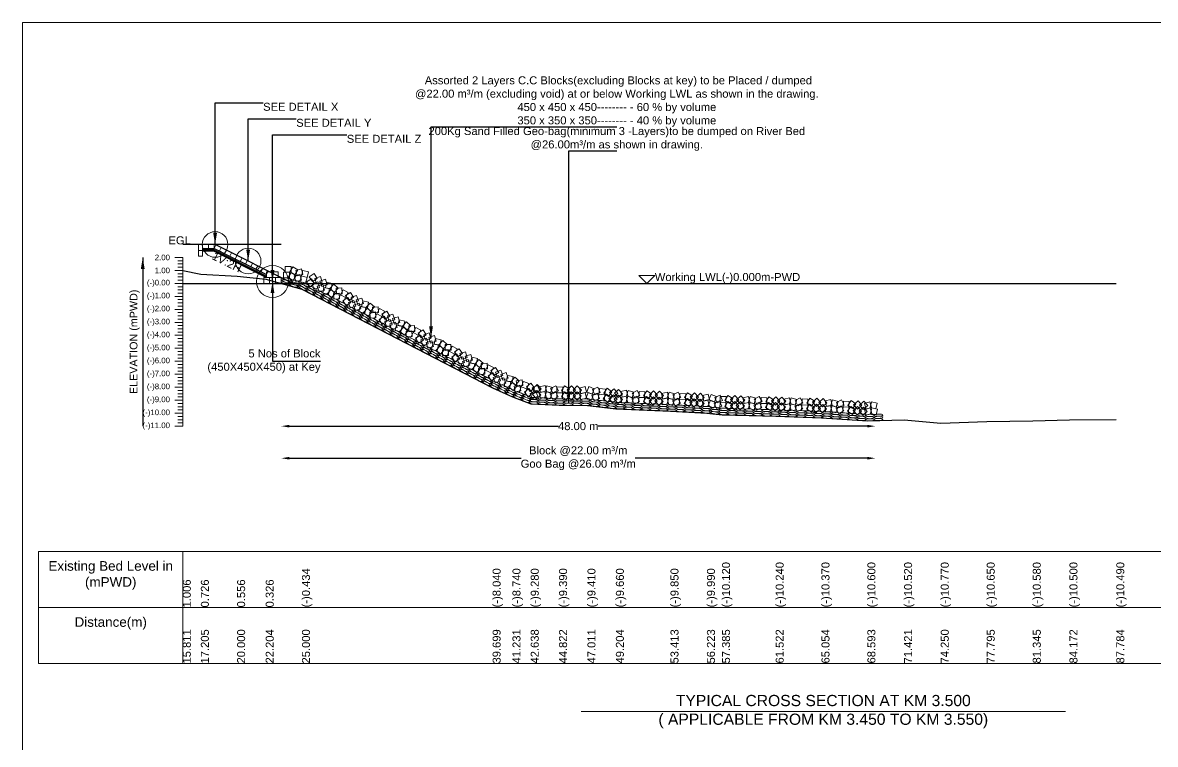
# Model space of a CAD drawing. Header units: inches. Extents: x 66615 to 414904, y -29123 to 90068.
# Drawn here: x 354561 to 361635, y 27950 to 32455 of the extents above; entities that cross this region are included whole.
import ezdxf

# ---------------------------------------------------------------- set-up
doc = ezdxf.new("R2010")
doc.units = ezdxf.units.IN
doc.header["$LTSCALE"] = 7
doc.header["$MEASUREMENT"] = 0
doc.header["$PDMODE"] = 3
for name, color, linetype, lineweight in [('Cross section Data Border', 7, 'Continuous', 9), ('Cross Section Labels', 7, 'Continuous', 9), ('Existing_Bed_Level for Xsection', 7, 'Continuous', 25), ('Long Section Labels', 7, 'Continuous', 9)]:
    doc.layers.add(name, color=color, linetype=linetype, lineweight=lineweight)
doc.styles.get("Standard").update_dxf_attribs({"font": 'arial.ttf'})
doc.dimstyles.new('Appron Lebeling Style', dxfattribs={"dimtxt": 50, "dimasz": 50, "dimexe": 0.18, "dimexo": 0.0625, "dimgap": 0.09, "dimtad": 0, "dimtih": 1, "dimtoh": 1, "dimdec": 4, "dimzin": 0, "dimdsep": 46, "dimtxsty": 'Standard', "dimcen": 0.09, "dimse1": 1, "dimse2": 1, "dimadec": 0, "dimazin": 0, "dimtfac": 1, "dimtdec": 4, "dimtofl": 0, "dimtmove": 0, "dimatfit": 3, "dimfxl": 1, "dimtolj": 1, "dimtzin": 0, "dimarcsym": 0})
doc.dimstyles.get("Standard").update_dxf_attribs({"dimtxt": 0.18, "dimasz": 0.18, "dimexe": 0.18, "dimexo": 0.0625, "dimgap": 0.09, "dimtad": 0, "dimtih": 1, "dimtoh": 1, "dimdec": 4, "dimzin": 0, "dimdsep": 46, "dimtxsty": 'Standard', "dimcen": 0.09, "dimadec": 0, "dimazin": 0, "dimtfac": 1, "dimtdec": 4, "dimtofl": 0, "dimtmove": 0, "dimatfit": 3, "dimfxl": 1, "dimtolj": 1, "dimtzin": 0, "dimarcsym": 0})

# ---------------------------------------------------------------- blocks, each defined once
blk = doc.blocks.new('*D29')
at = {"layer": 'Cross Section Labels', "color": 0, "lineweight": -2, "transparency": 16777216}
for p, q in [((356225.8, 29936.2), (357906.9, 29936.2)), ((359835.2, 29936.2), (358154.1, 29936.2))]:
    blk.add_line(p, q, dxfattribs=at)
at = {"layer": 'Cross Section Labels', "color": 0, "transparency": 16777216}
for points in [[(356225.8, 29944.6), (356225.8, 29927.9), (356175.8, 29936.2)], [(359835.2, 29944.6), (359835.2, 29927.9), (359885.2, 29936.2)]]:
    blk.add_solid(points, dxfattribs=at)
at = {"layer": 'Defpoints', "color": 0, "transparency": 16777216}
for p in [(356175.8, 30827.2), (359885.2, 29970), (359885.2, 29936.2)]:
    blk.add_point(p, dxfattribs=at)
at = {"layer": 'Cross Section Labels', "color": 0, "transparency": 16777216, "insert": (358030.5, 29936.2), "char_height": 50, "attachment_point": 5}
blk.add_mtext('\\A1;48.00 m', dxfattribs=at)
blk = doc.blocks.new('*D30')
at = {"layer": 'Cross Section Labels', "color": 0, "lineweight": -2, "transparency": 16777216}
for p, q in [((356225.8, 29736.2), (357674.9, 29736.2)), ((359835.2, 29736.2), (358386.1, 29736.2))]:
    blk.add_line(p, q, dxfattribs=at)
at = {"layer": 'Cross Section Labels', "color": 0, "transparency": 16777216}
for points in [[(356225.8, 29744.6), (356225.8, 29727.9), (356175.8, 29736.2)], [(359835.2, 29744.6), (359835.2, 29727.9), (359885.2, 29736.2)]]:
    blk.add_solid(points, dxfattribs=at)
at = {"layer": 'Defpoints', "color": 0, "transparency": 16777216}
for p in [(356175.8, 30827.2), (359885.2, 29970), (359885.2, 29736.2)]:
    blk.add_point(p, dxfattribs=at)
at = {"layer": 'Cross Section Labels', "color": 0, "transparency": 16777216, "insert": (358030.5, 29736.2), "char_height": 50, "attachment_point": 5}
blk.add_mtext('\\A1;Block @22.00 m³/m ^JGoo Bag @26.00 m³/m ', dxfattribs=at)

msp = doc.modelspace()

# ---------------------------------------------------------------- linework, layer by layer
at = {"layer": 'Cross section Data Border'}
msp.add_lwpolyline([(354660.9187, 29154.87399), (362185.25926, 29154.87399), (362185.25926, 28454.87399), (354660.9187, 28454.87399)], close=True, dxfattribs=at)
for points in [[(355560.9187, 29154.87399), (355560.9187, 28454.87399)], [(354660.9187, 28804.87399), (362185.25926, 28804.87399)]]:
    msp.add_lwpolyline(points, dxfattribs=at)
at = {"layer": 'Cross Section Labels'}
for points in [[(354560.9187, 32454.87399), (364560.9187, 32454.87399), (364560.9187, 25383.87399), (354560.9187, 25383.87399)], [(358458.64818, 30827.24399), (358508.64818, 30877.24399), (358408.64818, 30877.24399)]]:
    msp.add_lwpolyline(points, close=True, dxfattribs=at)
msp.add_lwpolyline([(358048.9187, 28154.87399), (359560.9187, 28154.87399), (361072.9187, 28154.87399)], dxfattribs=at)
for centre, radius in [((355762.74818, 31070.24399), 80), ((355969.29818, 30966.96899), 80), ((356121.17318, 30839.39399), 100)]:
    msp.add_circle(centre, radius, dxfattribs=at)
at = {"layer": 'Existing_Bed_Level for Xsection'}
for points in [[(356175.84818, 31070.24399), (355560.9187, 31070.24399)], [(356248.74818, 30827.24399), (355767.87902, 31067.67857), (355762.74818, 31070.24399), (355757.01173, 31070.24399), (355684.11173, 31070.24399)], [(355684.11173, 31045.94399), (355757.01173, 31045.94399), (356084.72318, 30882.08827)], [(355684.11173, 31037.84399), (355755.09958, 31037.84399), (356084.72318, 30873.03219)], [(355684.11173, 31029.74399), (355753.18743, 31029.74399), (356084.72318, 30863.97612)], [(355560.9187, 30908.72999), (355673.77294, 30886.04999), (355900.19625, 30872.27999), (356078.68812, 30853.64999), (356305.19625, 30792.08999), (357495.80443, 30176.00399), (357619.9118, 30119.30399), (357733.87516, 30075.56399), (357910.76769, 30066.65399), (358088.05785, 30065.03399), (358265.69258, 30044.78399), (358606.68824, 30029.39399), (358834.24071, 30018.05399), (358928.35427, 30007.52399), (359263.50689, 29997.80399), (359549.55598, 29987.27399), (359836.22945, 29968.64399), (360065.32036, 29975.12399), (360294.41216, 29954.87399), (360581.55896, 29964.59399), (360869.13675, 29970.26399), (361098.16405, 29976.74399), (361390.6861, 29977.55399)], [(355560.9187, 30827.24399), (361390.6861, 30827.24399)]]:
    msp.add_lwpolyline(points, dxfattribs=at)
at = {"layer": 'Long Section Labels'}
for points in [[(355684.11173, 31070.24399), (355659.81173, 31070.24399), (355659.81173, 31033.79399), (355684.11173, 31033.79399)], [(355720.56173, 31070.24399), (355684.11173, 31070.24399), (355684.11173, 31045.94399), (355720.56173, 31045.94399)], [(355757.01173, 31070.24399), (355720.56173, 31070.24399), (355720.56173, 31045.94399), (355757.01173, 31045.94399)], [(355800.48089, 31051.37764), (355767.87902, 31067.67857), (355757.01173, 31045.94399), (355789.6136, 31029.64306)], [(355684.11173, 31033.79399), (355659.81173, 31033.79399), (355659.81173, 30997.34399), (355684.11173, 30997.34399)], [(355833.08276, 31035.0767), (355800.48089, 31051.37764), (355789.6136, 31029.64306), (355822.21547, 31013.34212)], [(355865.68463, 31018.77577), (355833.08276, 31035.0767), (355822.21547, 31013.34212), (355854.81734, 30997.04119)], [(355898.28651, 31002.47483), (355865.68463, 31018.77577), (355854.81734, 30997.04119), (355887.41922, 30980.74025)], [(355930.88838, 30986.1739), (355898.28651, 31002.47483), (355887.41922, 30980.74025), (355920.02109, 30964.43932)], [(355963.49025, 30969.87296), (355930.88838, 30986.1739), (355920.02109, 30964.43932), (355952.62296, 30948.13838)], [(355996.09212, 30953.57203), (355963.49025, 30969.87296), (355952.62296, 30948.13838), (355985.22483, 30931.83744)], [(356028.69399, 30937.27109), (355996.09212, 30953.57203), (355985.22483, 30931.83744), (356017.8267, 30915.53651)], [(356061.29586, 30920.97015), (356028.69399, 30937.27109), (356017.8267, 30915.53651), (356050.42857, 30899.23557)], [(356093.89773, 30904.66922), (356061.29586, 30920.97015), (356050.42857, 30899.23557), (356083.03044, 30882.93464)], [(356236.89502, 30933.25285), (356200.44523, 30933.37563), (356200.32245, 30896.92584), (356236.77224, 30896.80306)], [(356278.70362, 30912.1067), (356247.20592, 30930.45057), (356228.86205, 30898.95287), (356260.35975, 30880.609)], [(356301.93688, 30918.2373), (356266.68987, 30908.95017), (356275.97699, 30873.70316), (356311.22401, 30882.99029)], [(356102.94818, 30863.69399), (356066.49818, 30863.69399), (356066.49818, 30827.24399), (356102.94818, 30827.24399)], [(356121.17318, 30900.14399), (356084.72318, 30900.14399), (356084.72318, 30863.69399), (356121.17318, 30863.69399)], [(356139.39818, 30863.69399), (356102.94818, 30863.69399), (356102.94818, 30827.24399), (356139.39818, 30827.24399)], [(356157.62318, 30900.14399), (356121.17318, 30900.14399), (356121.17318, 30863.69399), (356157.62318, 30863.69399)], [(356175.84818, 30863.69399), (356139.39818, 30863.69399), (356139.39818, 30827.24399), (356175.84818, 30827.24399)], [(356227.33547, 30898.07875), (356190.88567, 30898.20153), (356190.76289, 30861.75174), (356227.21268, 30861.62896)], [(356269.14406, 30876.9326), (356237.64636, 30895.27647), (356219.30249, 30863.77877), (356250.80019, 30845.4349)], [(356292.37732, 30883.0632), (356257.13031, 30873.77607), (356266.41744, 30838.52906), (356301.66445, 30847.81619)], [(356336.93831, 30864.04384), (356301.76421, 30873.6034), (356292.20465, 30838.4293), (356327.37875, 30828.86974)], [(356346.49787, 30899.21794), (356311.32377, 30908.7775), (356301.76421, 30873.6034), (356336.93831, 30864.04384)], [(356384.36776, 30825.68341), (356364.68951, 30856.36514), (356334.00777, 30836.68689), (356353.68603, 30806.00515)], [(356401.11918, 30858.05612), (356381.44092, 30888.73786), (356350.75919, 30869.0596), (356370.43745, 30838.37787)], [(356420.16605, 30869.69269), (356385.42565, 30858.6606), (356396.45774, 30823.9202), (356431.19814, 30834.95229)], [(356463.58029, 30818.2191), (356452.52054, 30852.95071), (356417.78893, 30841.89095), (356428.84869, 30807.15935)], [(356403.41464, 30837.31998), (356368.67423, 30826.28789), (356379.70633, 30791.54749), (356414.44673, 30802.57958)], [(356446.82887, 30785.84639), (356435.76912, 30820.57799), (356401.03751, 30809.51824), (356412.09727, 30774.78664)], [(356478.00671, 30794.83689), (356442.39992, 30802.6317), (356434.60511, 30767.02491), (356470.2119, 30759.2301)], [(356494.75812, 30827.2096), (356459.15133, 30835.00441), (356451.35652, 30799.39762), (356486.96331, 30791.60281)], [(356514.42553, 30765.36169), (356487.49641, 30789.92639), (356462.9317, 30762.99727), (356489.86083, 30738.43256)], [(356531.17695, 30797.7344), (356504.24783, 30822.29911), (356479.68312, 30795.36998), (356506.61225, 30770.80528)], [(356555.1802, 30798.83562), (356518.7679, 30797.17822), (356520.4253, 30760.76592), (356556.8376, 30762.42332)], [(356594.73753, 30770.86), (356562.36481, 30787.61142), (356545.6134, 30755.23871), (356577.98611, 30738.48729)], [(356627.72817, 30740.7962), (356608.04991, 30771.47793), (356577.36818, 30751.79968), (356597.04644, 30721.11794)], [(356538.42878, 30766.46291), (356502.01648, 30764.80551), (356503.67388, 30728.39321), (356540.08618, 30730.05061)], [(356577.98611, 30738.48729), (356545.6134, 30755.23871), (356528.86198, 30722.866), (356561.23469, 30706.11458)], [(356610.97675, 30708.42349), (356591.29849, 30739.10522), (356560.61676, 30719.42696), (356580.29502, 30688.74523)], [(356630.02362, 30720.06005), (356595.28322, 30709.02796), (356606.31531, 30674.28756), (356641.05571, 30685.31965)], [(356646.77504, 30752.43277), (356612.03464, 30741.40068), (356623.06673, 30706.66027), (356657.80713, 30717.69237)], [(356673.43786, 30668.58647), (356662.37811, 30703.31807), (356627.6465, 30692.25832), (356638.70625, 30657.52671)], [(356690.18928, 30700.95918), (356679.12952, 30735.69078), (356644.39792, 30724.63103), (356655.45767, 30689.89942)], [(356721.36711, 30709.94968), (356685.76032, 30717.74449), (356677.96551, 30682.1377), (356713.5723, 30674.34289)], [(356757.78594, 30680.47448), (356730.85681, 30705.03918), (356706.29211, 30678.11006), (356733.22123, 30653.54535)], [(356704.61569, 30677.57696), (356669.0089, 30685.37177), (356661.21409, 30649.76498), (356696.82088, 30641.97017)], [(356741.03452, 30648.10177), (356714.10539, 30672.66647), (356689.54069, 30645.73735), (356716.46982, 30621.17264)], [(356765.03777, 30649.20299), (356728.62547, 30647.54559), (356730.28287, 30611.13329), (356766.69517, 30612.79069)], [(356781.78918, 30681.5757), (356745.37689, 30679.9183), (356747.03429, 30643.506), (356783.44658, 30645.1634)], [(356804.59509, 30621.22737), (356772.22238, 30637.97879), (356755.47096, 30605.60607), (356787.84368, 30588.85466)], [(356821.34651, 30653.60008), (356788.9738, 30670.3515), (356772.22238, 30637.97879), (356804.59509, 30621.22737)], [(356854.33715, 30623.53628), (356834.6589, 30654.21801), (356803.97717, 30634.53975), (356823.65542, 30603.85802)], [(356873.38403, 30635.17284), (356838.64363, 30624.14075), (356849.67572, 30589.40035), (356884.41612, 30600.43244)], [(356837.58574, 30591.16357), (356817.90748, 30621.8453), (356787.22575, 30602.16704), (356806.90401, 30571.48531)], [(356856.63261, 30602.80013), (356821.89221, 30591.76804), (356832.9243, 30557.02764), (356867.6647, 30568.05973)], [(356900.04685, 30551.32654), (356888.98709, 30586.05815), (356854.25549, 30574.99839), (356865.31524, 30540.26679)], [(356916.79826, 30583.69925), (356905.73851, 30618.43086), (356871.00691, 30607.37111), (356882.06666, 30572.6395)], [(356931.22468, 30560.31704), (356895.61789, 30568.11185), (356887.82308, 30532.50506), (356923.42987, 30524.71025)], [(356947.9761, 30592.68975), (356912.36931, 30600.48456), (356904.5745, 30564.87777), (356940.18129, 30557.08296)], [(356984.39492, 30563.21456), (356957.4658, 30587.77926), (356932.90109, 30560.85013), (356959.83022, 30536.28543)], [(357008.39817, 30564.31578), (356971.98587, 30562.65838), (356973.64327, 30526.24608), (357010.05557, 30527.90348)], [(356967.64351, 30530.84184), (356940.71438, 30555.40655), (356916.14968, 30528.47742), (356943.0788, 30503.91272)], [(356991.64675, 30531.94306), (356955.23445, 30530.28566), (356956.89186, 30493.87337), (356993.30415, 30495.53077)], [(357031.20408, 30503.96744), (356998.83137, 30520.71886), (356982.07995, 30488.34615), (357014.45266, 30471.59473)], [(357047.9555, 30536.34016), (357015.58279, 30553.09157), (356998.83137, 30520.71886), (357031.20408, 30503.96744)], [(357064.19472, 30473.90364), (357044.51647, 30504.58537), (357013.83473, 30484.90712), (357033.51299, 30454.22539)], [(357080.94614, 30506.27635), (357061.26788, 30536.95809), (357030.58615, 30517.27983), (357050.26441, 30486.5981)], [(357099.99301, 30517.91292), (357065.25261, 30506.88083), (357076.2847, 30472.14043), (357111.02511, 30483.17252)], [(357143.40725, 30466.43933), (357132.3475, 30501.17094), (357097.61589, 30490.11118), (357108.67565, 30455.37958)], [(357083.2416, 30485.54021), (357048.5012, 30474.50812), (357059.53329, 30439.76772), (357094.27369, 30450.79981)], [(357126.65583, 30434.06662), (357115.59608, 30468.79822), (357080.86448, 30457.73847), (357091.92423, 30423.00687)], [(357157.83367, 30443.05712), (357122.22688, 30450.85193), (357114.43207, 30415.24514), (357150.03886, 30407.45033)], [(357174.58508, 30475.42983), (357138.97829, 30483.22464), (357131.18348, 30447.61785), (357166.79027, 30439.82304)], [(357194.25249, 30413.58192), (357167.32337, 30438.14662), (357142.75866, 30411.2175), (357169.68779, 30386.65279)], [(357211.00391, 30445.95463), (357184.07479, 30470.51934), (357159.51008, 30443.59021), (357186.43921, 30419.02551)], [(357235.00716, 30447.05585), (357198.59486, 30445.39845), (357200.25226, 30408.98615), (357236.66456, 30410.64355)], [(357274.56449, 30419.08023), (357242.19177, 30435.83165), (357225.44036, 30403.45894), (357257.81307, 30386.70752)], [(357307.55513, 30389.01643), (357287.87687, 30419.69816), (357257.19514, 30400.01991), (357276.8734, 30369.33817)], [(357218.25574, 30414.68314), (357181.84344, 30413.02574), (357183.50084, 30376.61344), (357219.91314, 30378.27084)], [(357257.81307, 30386.70752), (357225.44036, 30403.45894), (357208.68894, 30371.08623), (357241.06165, 30354.33481)], [(357290.80371, 30356.64372), (357271.12545, 30387.32545), (357240.44372, 30367.64719), (357260.12198, 30336.96546)], [(357309.85058, 30368.28029), (357275.11018, 30357.24819), (357286.14227, 30322.50779), (357320.88267, 30333.53988)], [(357326.602, 30400.653), (357291.8616, 30389.62091), (357302.89369, 30354.88051), (357337.63409, 30365.9126)], [(357353.26482, 30316.8067), (357342.20507, 30351.5383), (357307.47346, 30340.47855), (357318.53322, 30305.74694)], [(357370.01624, 30349.17941), (357358.95648, 30383.91101), (357324.22488, 30372.85126), (357335.28463, 30338.11965)], [(357401.19407, 30358.16991), (357365.58728, 30365.96472), (357357.79247, 30330.35793), (357393.39926, 30322.56312)], [(357437.6129, 30328.69471), (357410.68377, 30353.25941), (357386.11907, 30326.33029), (357413.04819, 30301.76558)], [(357384.44265, 30325.79719), (357348.83586, 30333.592), (357341.04105, 30297.98521), (357376.64784, 30290.1904)], [(357420.86148, 30296.322), (357393.93235, 30320.8867), (357369.36765, 30293.95758), (357396.29678, 30269.39287)], [(357444.86473, 30297.42322), (357408.45243, 30295.76582), (357410.10983, 30259.35352), (357446.52213, 30261.01092)], [(357461.61614, 30329.79593), (357425.20385, 30328.13853), (357426.86125, 30291.72623), (357463.27355, 30293.38363)], [(357484.42206, 30269.4476), (357452.04934, 30286.19902), (357435.29793, 30253.8263), (357467.67064, 30237.07489)], [(357501.17347, 30301.82031), (357468.80076, 30318.57173), (357452.04934, 30286.19902), (357484.42206, 30269.4476)], [(357534.16412, 30271.75651), (357514.48586, 30302.43824), (357483.80413, 30282.75998), (357503.48238, 30252.07825)], [(357547.88568, 30286.07429), (357513.72692, 30273.35495), (357526.44627, 30239.19619), (357560.60502, 30251.91554)], [(357517.4127, 30239.3838), (357497.73444, 30270.06553), (357467.05271, 30250.38727), (357486.73097, 30219.70554)], [(357532.73892, 30252.92044), (357498.58017, 30240.20109), (357511.29951, 30206.04233), (357545.45827, 30218.76168)], [(357578.62066, 30203.63359), (357565.87412, 30237.78221), (357531.7255, 30225.03567), (357544.47204, 30190.88705)], [(357593.76741, 30236.78745), (357581.02087, 30270.93607), (357546.87225, 30258.18953), (357559.61879, 30224.04091)], [(357609.32105, 30214.13941), (357573.3754, 30220.18199), (357567.33282, 30184.23634), (357603.27847, 30178.19376)], [(357624.46781, 30247.29327), (357588.52216, 30253.33585), (357582.47958, 30217.3902), (357618.42523, 30211.34762)], [(357647.13898, 30186.48218), (357619.03974, 30209.69931), (357595.82261, 30181.60006), (357623.92185, 30158.38294)], [(357662.28573, 30219.63604), (357634.18649, 30242.85317), (357610.96936, 30214.75392), (357639.06861, 30191.5368)], [(357679.71327, 30225.82589), (357643.7089, 30220.14364), (357649.39115, 30184.13927), (357685.39552, 30189.82152)], [(357722.1271, 30202.40615), (357688.09745, 30215.46698), (357675.03662, 30181.43733), (357709.06627, 30168.3765)], [(357666.65243, 30191.79624), (357630.64806, 30186.11399), (357636.33031, 30150.10962), (357672.33468, 30155.79187)], [(357709.06627, 30168.3765), (357675.03662, 30181.43733), (357661.97578, 30147.40768), (357696.00543, 30134.34685)], [(357745.18526, 30142.15374), (357722.22818, 30170.46584), (357693.91608, 30147.50876), (357716.87316, 30119.19666)], [(357758.2461, 30176.18339), (357735.28902, 30204.49549), (357706.97692, 30181.53841), (357729.934, 30153.22631)], [(357762.82531, 30155.82933), (357729.5214, 30141.0154), (357744.33533, 30107.7115), (357777.63924, 30122.52543)], [(357775.88614, 30189.85898), (357742.58224, 30175.04505), (357757.39617, 30141.74115), (357790.70007, 30156.55508)], [(357797.27479, 30131.99133), (357772.81921, 30159.01959), (357745.79095, 30134.564), (357770.24654, 30107.53574)], [(357799.10844, 30168.39518), (357774.65285, 30195.42344), (357747.62459, 30170.96785), (357772.08018, 30143.93959)], [(357821.92596, 30153.09125), (357786.28949, 30145.43326), (357793.94748, 30109.79679), (357829.58395, 30117.45478)], [(357823.7596, 30189.4951), (357788.12314, 30181.83711), (357795.78113, 30146.20064), (357831.4176, 30153.85863)], [(357867.28393, 30141.3536), (357832.59734, 30152.55374), (357821.39721, 30117.86715), (357856.0838, 30106.66701)], [(357869.11758, 30177.75745), (357834.43099, 30188.95758), (357823.23085, 30154.271), (357857.91744, 30143.07086)], [(357888.67388, 30152.3007), (357856.22045, 30135.70618), (357872.81496, 30103.25276), (357905.26839, 30119.84727)], [(357890.50752, 30188.70454), (357858.0541, 30172.11003), (357874.64861, 30139.65661), (357907.10203, 30156.25112)], [(357933.09221, 30144.21325), (357896.64373, 30144.5463), (357896.31068, 30108.09782), (357932.75916, 30107.76477)], [(357933.42526, 30180.66173), (357896.97678, 30180.99478), (357896.64373, 30144.5463), (357933.09221, 30144.21325)], [(357976.10179, 30132.28048), (357944.69193, 30150.77435), (357926.19806, 30119.36449), (357957.60792, 30100.87062)], [(357976.43484, 30168.72896), (357945.02498, 30187.22283), (357926.53111, 30155.81296), (357957.94097, 30137.3191)], [(357987.84417, 30151.2623), (357961.82553, 30125.7352), (357987.35264, 30099.71656), (358013.37127, 30125.24367)], [(357988.17722, 30187.71078), (357962.15858, 30162.18368), (357987.68569, 30136.16504), (358013.70432, 30161.69215)], [(358049.81994, 30124.93114), (358024.27212, 30150.92944), (357998.27382, 30125.38162), (358023.82164, 30099.38333)], [(358050.15299, 30161.37962), (358024.60517, 30187.37792), (357998.60687, 30161.8301), (358024.15469, 30135.8318)], [(358073.58134, 30147.02825), (358038.29044, 30137.90931), (358047.40938, 30102.61841), (358082.70028, 30111.73735)], [(358073.91439, 30183.47673), (358038.62349, 30174.35779), (358047.74243, 30139.06689), (358083.03333, 30148.18583)], [(358126.72875, 30133.51217), (358092.81854, 30146.88003), (358079.45068, 30112.96981), (358113.36089, 30099.60195)], [(358130.85724, 30169.72761), (358096.94702, 30183.09547), (358083.57916, 30149.18525), (358117.48938, 30135.81739)], [(358148.76721, 30143.08688), (358115.33078, 30128.57455), (358129.8431, 30095.13812), (358163.27953, 30109.65045)], [(358152.89569, 30179.30232), (358119.45926, 30164.78999), (358133.97159, 30131.35356), (358167.40802, 30145.86589)], [(358195.69256, 30131.02749), (358159.47712, 30135.15598), (358155.34863, 30098.94054), (358191.56407, 30094.81205)], [(358199.82105, 30167.24293), (358163.60561, 30171.37142), (358159.47712, 30135.15598), (358195.69256, 30131.02749)], [(358237.22492, 30114.67887), (358207.9127, 30136.34441), (358186.24715, 30107.03219), (358215.55938, 30085.36664)], [(358241.35341, 30150.89431), (358212.04118, 30172.55985), (358190.37564, 30143.24763), (358219.68786, 30121.58208)], [(358255.00944, 30168.5495), (358226.47294, 30145.87196), (358249.15049, 30117.33546), (358277.68698, 30140.013)], [(358307.56363, 30138.98723), (358282.96715, 30165.88733), (358256.06704, 30141.29085), (358280.66352, 30114.39075)], [(358332.10421, 30160.21566), (358296.50824, 30152.37157), (358304.35233, 30116.7756), (358339.9483, 30124.6197)], [(358377.52289, 30148.71517), (358342.77825, 30159.73391), (358331.75951, 30124.98928), (358366.50415, 30113.97054)], [(358398.85534, 30159.77388), (358366.48907, 30143.01002), (358383.25293, 30110.64375), (358415.6192, 30127.40761)], [(358446.49524, 30150.95017), (358410.08231, 30152.59358), (358408.4389, 30116.18065), (358444.85183, 30114.53724)], [(358489.04794, 30137.47863), (358458.32337, 30157.08994), (358438.71206, 30126.36537), (358469.43663, 30106.75406)], [(358501.46525, 30156.02596), (358474.54557, 30131.45091), (358499.12062, 30104.53123), (358526.0403, 30129.10628)], [(358562.45416, 30127.48337), (358537.85768, 30154.38348), (358510.95758, 30129.787), (358535.55405, 30102.88689)], [(358586.99474, 30148.7118), (358551.39877, 30140.86771), (358559.24286, 30105.27175), (358594.83883, 30113.11584)], [(358632.41342, 30137.21132), (358597.66879, 30148.23006), (358586.65005, 30113.48542), (358621.39468, 30102.46668)], [(358654.30307, 30148.04794), (358621.8585, 30131.43612), (358638.47033, 30098.99156), (358670.91489, 30115.60338)], [(358701.90104, 30139.00083), (358665.49622, 30140.81505), (358663.682, 30104.41023), (358700.08682, 30102.59601)], [(358744.39007, 30125.3298), (358713.75785, 30145.08504), (358694.00261, 30114.45281), (358724.63484, 30094.69758)], [(358756.89426, 30143.81867), (358729.85958, 30119.37018), (358754.30807, 30092.3355), (358781.34275, 30116.78399)], [(358817.74859, 30114.99026), (358793.27859, 30142.00547), (358766.26338, 30117.53546), (358790.73339, 30090.52026)], [(358842.38849, 30136.10333), (358806.75612, 30128.42632), (358814.43313, 30092.79395), (358850.0655, 30100.47096)], [(358894.20039, 30120.89219), (358860.26237, 30134.18931), (358846.96525, 30100.25129), (358880.90327, 30086.95417)], [(358250.88095, 30132.33406), (358222.34446, 30109.65652), (358245.022, 30081.12002), (358273.55849, 30103.79756)], [(358305.92022, 30102.57429), (358281.32374, 30129.4744), (358254.42363, 30104.87792), (358279.02011, 30077.97782)], [(358330.4608, 30123.80273), (358294.86483, 30115.95864), (358302.70892, 30080.36267), (358338.30489, 30088.20676)], [(358375.87948, 30112.30224), (358341.13485, 30123.32098), (358330.1161, 30088.57634), (358364.86074, 30077.5576)], [(358397.21194, 30123.36095), (358364.84566, 30106.59709), (358381.60952, 30074.23082), (358413.97579, 30090.99468)], [(358444.85183, 30114.53724), (358408.4389, 30116.18065), (358406.79549, 30079.76771), (358443.20842, 30078.1243)], [(358487.40453, 30101.0657), (358456.67996, 30120.67701), (358437.06866, 30089.95244), (358467.79322, 30070.34113)], [(358499.82184, 30119.61303), (358472.90216, 30095.03798), (358497.47721, 30068.11829), (358524.39689, 30092.69334)], [(358560.81075, 30091.07044), (358536.21427, 30117.97054), (358509.31417, 30093.37406), (358533.91065, 30066.47396)], [(358585.35133, 30112.29887), (358549.75536, 30104.45478), (358557.59946, 30068.85881), (358593.19542, 30076.70291)], [(358630.77002, 30100.79838), (358596.02538, 30111.81712), (358585.00664, 30077.07249), (358619.75127, 30066.05375)], [(358652.48885, 30111.64312), (358620.04428, 30095.0313), (358636.65611, 30062.58673), (358669.10067, 30079.19856)], [(358700.08682, 30102.59601), (358663.682, 30104.41023), (358661.86778, 30068.00541), (358698.2726, 30066.19118)], [(358742.57585, 30088.92498), (358711.94363, 30108.68021), (358692.18839, 30078.04799), (358722.82062, 30058.29275)], [(358755.08004, 30107.41385), (358728.04536, 30082.96536), (358752.49384, 30055.93068), (358779.52853, 30080.37916)], [(358815.93437, 30078.58544), (358791.46436, 30105.60065), (358764.44916, 30081.13064), (358788.91917, 30054.11543)], [(358840.57427, 30099.69851), (358804.9419, 30092.0215), (358812.6189, 30056.38913), (358848.25128, 30064.06613)], [(358890.14743, 30084.66822), (358856.20941, 30097.96534), (358842.91229, 30064.02732), (358876.85031, 30050.7302)], [(358912.16587, 30094.28887), (358878.75977, 30079.70685), (358893.34179, 30046.30076), (358926.74789, 30060.88277)], [(358916.21883, 30130.51284), (358882.81273, 30115.93082), (358897.39475, 30082.52473), (358930.80084, 30097.10675)], [(358952.85282, 30084.60619), (358916.41814, 30085.66286), (358915.36147, 30049.22818), (358951.79615, 30048.17151)], [(358953.90949, 30121.04087), (358917.47481, 30122.09754), (358916.41814, 30085.66286), (358952.85282, 30084.60619)], [(358995.61699, 30071.82182), (358964.58052, 30090.93568), (358945.46666, 30059.89921), (358976.50313, 30040.78535)], [(358996.67366, 30108.2565), (358965.63719, 30127.37036), (358946.52333, 30096.33389), (358977.5598, 30077.22003)], [(359007.73394, 30090.56676), (358981.2136, 30065.56128), (359006.21907, 30039.04094), (359032.73942, 30064.04641)], [(359008.79061, 30127.00144), (358982.27026, 30101.99596), (359007.27574, 30075.47562), (359033.79608, 30100.48109)], [(359069.17469, 30063.01026), (359044.14811, 30089.51068), (359017.64768, 30064.4841), (359042.67427, 30037.98367)], [(359070.23136, 30099.44494), (359045.20477, 30125.94536), (359018.70435, 30100.91878), (359043.73094, 30074.41835)], [(359093.37015, 30084.63123), (359057.90515, 30076.21479), (359066.32159, 30040.74979), (359101.78659, 30049.16623)], [(359094.42681, 30121.06591), (359058.96182, 30112.64947), (359067.37826, 30077.18447), (359102.84325, 30085.60091)], [(359138.96818, 30073.86382), (359104.05057, 30084.32148), (359093.59291, 30049.40386), (359128.51053, 30038.94621)], [(359140.02485, 30110.2985), (359105.10724, 30120.75616), (359094.64958, 30085.83854), (359129.5672, 30075.38089)], [(359160.11974, 30085.26471), (359128.02769, 30067.98168), (359145.31072, 30035.88964), (359177.40277, 30053.17266)], [(359161.17641, 30121.69939), (359129.08436, 30104.41637), (359146.36739, 30072.32432), (359178.45943, 30089.60734)], [(359207.89558, 30077.20951), (359171.4609, 30078.26618), (359170.40423, 30041.8315), (359206.83892, 30040.77483)], [(359208.95225, 30113.64419), (359172.51757, 30114.70086), (359171.4609, 30078.26618), (359207.89558, 30077.20951)], [(359250.65976, 30064.42514), (359219.62328, 30083.53901), (359200.50942, 30052.50253), (359231.5459, 30033.38867)], [(359251.71643, 30100.85983), (359220.67995, 30119.97369), (359201.56609, 30088.93721), (359232.60257, 30069.82335)], [(359262.77671, 30083.17008), (359236.25636, 30058.1646), (359261.26184, 30031.64426), (359287.78218, 30056.64973)], [(359263.83337, 30119.60476), (359237.31303, 30094.59929), (359262.3185, 30068.07894), (359288.83885, 30093.08441)], [(359324.66662, 30055.13818), (359299.84754, 30081.83305), (359273.15267, 30057.01397), (359297.97175, 30030.31911)], [(359326.0075, 30091.56351), (359301.18842, 30118.25838), (359274.49356, 30093.4393), (359299.31263, 30066.74443)], [(359349.03001, 30076.56973), (359313.50043, 30068.43023), (359321.63993, 30032.90065), (359357.16951, 30041.04015)], [(359350.37089, 30112.99506), (359314.84131, 30104.85556), (359322.98082, 30069.32598), (359358.5104, 30077.46548)], [(359394.54266, 30065.44692), (359359.70769, 30076.17667), (359348.97794, 30041.3417), (359383.81291, 30030.61195)], [(359395.88354, 30101.87224), (359361.04858, 30112.602), (359350.31882, 30077.76703), (359385.15379, 30067.03728)], [(359415.78251, 30076.68244), (359383.55661, 30059.65031), (359400.58874, 30027.42441), (359432.81465, 30044.45654)], [(359417.1234, 30113.10777), (359384.89749, 30096.07564), (359401.92962, 30063.84973), (359434.15553, 30080.88187)], [(359463.49406, 30068.25476), (359427.06873, 30069.59565), (359425.72785, 30033.17032), (359462.15318, 30031.82943)], [(359464.83495, 30104.68009), (359428.40962, 30106.02097), (359427.06873, 30069.59565), (359463.49406, 30068.25476)], [(359506.1572, 30055.13716), (359475.27078, 30074.49257), (359455.91537, 30043.60616), (359486.80178, 30024.25074)], [(359507.49808, 30091.56248), (359476.61167, 30110.9179), (359457.25626, 30080.03148), (359488.14267, 30060.67607)], [(359518.42002, 30073.78699), (359491.7054, 30048.98918), (359516.50321, 30022.27455), (359543.21783, 30047.07237)], [(359519.7609, 30110.21232), (359493.04628, 30085.4145), (359517.84409, 30058.69988), (359544.55871, 30083.4977)], [(359581.27507, 30044.88354), (359557.21582, 30072.2652), (359529.83416, 30048.20595), (359553.89341, 30020.82429)], [(359583.63885, 30081.25681), (359559.57961, 30108.63847), (359532.19795, 30084.57923), (359556.25719, 30057.19757)], [(359606.231, 30065.6221), (359570.48675, 30058.48407), (359577.62478, 30022.73983), (359613.36903, 30029.87785)], [(359608.59478, 30101.99537), (359572.85054, 30094.85734), (359579.98856, 30059.1131), (359615.73281, 30066.25113)], [(359651.41317, 30053.22492), (359616.89342, 30064.92918), (359605.18916, 30030.40944), (359639.70891, 30018.70518)], [(359653.77695, 30089.59819), (359619.25721, 30101.30245), (359607.55294, 30066.78271), (359642.07269, 30055.07845)], [(359672.96032, 30063.85924), (359640.26859, 30047.73927), (359656.38856, 30015.04755), (359689.08029, 30031.16751)], [(359675.3241, 30100.23252), (359642.63237, 30084.11255), (359658.75234, 30051.42082), (359691.44407, 30067.54079)], [(359722.78002, 30090.46763), (359686.40675, 30092.83141), (359684.04297, 30056.45814), (359720.41624, 30054.09436)], [(359765.05775, 30076.15651), (359734.72736, 30096.37209), (359714.51178, 30066.04169), (359744.84218, 30045.82611)], [(359777.83973, 30094.45444), (359750.43892, 30070.417), (359774.47635, 30043.0162), (359801.87716, 30067.05363)], [(359838.25177, 30064.71033), (359814.19252, 30092.09198), (359786.81086, 30068.03274), (359810.87011, 30040.65108)], [(359852.22327, 30087.45227), (359817.29818, 30077.01959), (359827.73085, 30042.09451), (359862.65594, 30052.52718)], [(359898.36288, 30079.31257), (359862.90391, 30087.75438), (359854.4621, 30052.29541), (359889.92107, 30043.8536)], [(359720.41624, 30054.09436), (359684.04297, 30056.45814), (359681.67918, 30020.08487), (359718.05246, 30017.72108)], [(359762.69397, 30039.78324), (359732.36357, 30059.99881), (359712.148, 30029.66842), (359742.47839, 30009.45284)], [(359775.47595, 30058.08116), (359748.07514, 30034.04373), (359772.11257, 30006.64292), (359799.51338, 30030.68036)], [(359835.88798, 30028.33705), (359811.82874, 30055.71871), (359784.44708, 30031.65947), (359808.50632, 30004.27781)], [(359853.25387, 30051.01684), (359818.32878, 30040.58417), (359828.76146, 30005.65908), (359863.68655, 30016.09175)], [(359899.39348, 30042.87714), (359863.93451, 30051.31895), (359855.4927, 30015.85998), (359890.95167, 30007.41817)]]:
    msp.add_lwpolyline(points, close=True, dxfattribs=at)
for points in [[(355560.9187, 30989.24399), (355510.9187, 30989.24399)], [(355560.9187, 29936.24399), (355560.9187, 30017.24399), (355560.9187, 30098.24399), (355560.9187, 30179.24399), (355560.9187, 30260.24399), (355560.9187, 30341.24399), (355560.9187, 30422.24399), (355560.9187, 30503.24399), (355560.9187, 30584.24399), (355560.9187, 30665.24399), (355560.9187, 30746.24399), (355560.9187, 30827.24399), (355560.9187, 30908.24399), (355560.9187, 30989.24399)], [(355560.9187, 30968.99399), (355530.9187, 30968.99399)], [(355560.9187, 30948.74399), (355530.9187, 30948.74399)], [(355560.9187, 30928.49399), (355530.9187, 30928.49399)], [(355560.9187, 30908.24399), (355510.9187, 30908.24399)], [(355560.9187, 30887.99399), (355530.9187, 30887.99399)], [(355560.9187, 30867.74399), (355530.9187, 30867.74399)], [(355560.9187, 30847.49399), (355530.9187, 30847.49399)], [(355560.9187, 30827.24399), (355510.9187, 30827.24399)], [(355560.9187, 30806.99399), (355530.9187, 30806.99399)], [(355560.9187, 30786.74399), (355530.9187, 30786.74399)], [(355560.9187, 30746.24399), (355510.9187, 30746.24399)], [(355560.9187, 30766.49399), (355530.9187, 30766.49399)], [(355560.9187, 30725.99399), (355530.9187, 30725.99399)], [(355560.9187, 30705.74399), (355530.9187, 30705.74399)], [(355560.9187, 30665.24399), (355510.9187, 30665.24399)], [(355560.9187, 30685.49399), (355530.9187, 30685.49399)], [(355560.9187, 30644.99399), (355530.9187, 30644.99399)], [(355560.9187, 30584.24399), (355510.9187, 30584.24399)], [(355560.9187, 30624.74399), (355530.9187, 30624.74399)], [(355560.9187, 30604.49399), (355530.9187, 30604.49399)], [(355560.9187, 30563.99399), (355530.9187, 30563.99399)], [(355560.9187, 30503.24399), (355510.9187, 30503.24399)], [(355560.9187, 30543.74399), (355530.9187, 30543.74399)], [(355560.9187, 30523.49399), (355530.9187, 30523.49399)], [(355560.9187, 30422.24399), (355510.9187, 30422.24399)], [(355560.9187, 30482.99399), (355530.9187, 30482.99399)], [(355560.9187, 30462.74399), (355530.9187, 30462.74399)], [(355560.9187, 30442.49399), (355530.9187, 30442.49399)], [(355560.9187, 30401.99399), (355530.9187, 30401.99399)], [(355560.9187, 30381.74399), (355530.9187, 30381.74399)], [(355560.9187, 30361.49399), (355530.9187, 30361.49399)], [(355560.9187, 30341.24399), (355510.9187, 30341.24399)], [(355560.9187, 30320.99399), (355530.9187, 30320.99399)], [(355560.9187, 30300.74399), (355530.9187, 30300.74399)], [(355560.9187, 30280.49399), (355530.9187, 30280.49399)], [(355560.9187, 30260.24399), (355510.9187, 30260.24399)], [(355560.9187, 30239.99399), (355530.9187, 30239.99399)], [(355560.9187, 30219.74399), (355530.9187, 30219.74399)], [(355560.9187, 30179.24399), (355510.9187, 30179.24399)], [(355560.9187, 30199.49399), (355530.9187, 30199.49399)], [(355560.9187, 30158.99399), (355530.9187, 30158.99399)], [(355560.9187, 30138.74399), (355530.9187, 30138.74399)], [(355560.9187, 30098.24399), (355510.9187, 30098.24399)], [(355560.9187, 30118.49399), (355530.9187, 30118.49399)], [(355560.9187, 30077.99399), (355530.9187, 30077.99399)], [(355560.9187, 30017.24399), (355510.9187, 30017.24399)], [(355560.9187, 30057.74399), (355530.9187, 30057.74399)], [(355560.9187, 30037.49399), (355530.9187, 30037.49399)], [(355560.9187, 29996.99399), (355530.9187, 29996.99399)], [(355560.9187, 29936.24399), (355510.9187, 29936.24399)], [(355560.9187, 29976.74399), (355530.9187, 29976.74399)], [(355560.9187, 29956.49399), (355530.9187, 29956.49399)]]:
    msp.add_lwpolyline(points, dxfattribs=at)
for centre, major_axis in [((356207.27847, 30840.10616), (26.0132, -7.06982)), ((356210.88986, 30853.39415), (26.0132, -7.06982)), ((356262.91626, 30839.2545), (26.0132, -7.06982)), ((356203.66708, 30826.81817), (26.0132, -7.06982)), ((356255.69348, 30812.67852), (26.0132, -7.06982)), ((356259.30487, 30825.96651), (26.0132, -7.06982)), ((356309.02117, 30797.86292), (23.94142, -12.3886)), ((356315.34948, 30810.09262), (23.94142, -12.3886)), ((356321.67779, 30822.32231), (23.94142, -12.3886)), ((356356.90401, 30773.08572), (23.94142, -12.3886)), ((356363.23232, 30785.31541), (23.94142, -12.3886)), ((356369.56063, 30797.5451), (23.94142, -12.3886)), ((356411.11516, 30760.5382), (23.94142, -12.3886)), ((356417.44347, 30772.76789), (23.94142, -12.3886)), ((356404.78684, 30748.30851), (23.94142, -12.3886)), ((356452.66968, 30723.5313), (23.94142, -12.3886)), ((356458.998, 30735.76099), (23.94142, -12.3886)), ((356465.32631, 30747.99068), (23.94142, -12.3886)), ((356500.55252, 30698.75409), (23.94142, -12.3886)), ((356506.88084, 30710.98378), (23.94142, -12.3886)), ((356513.20915, 30723.21348), (23.94142, -12.3886)), ((356554.76367, 30686.20658), (23.94142, -12.3886)), ((356561.09199, 30698.43627), (23.94142, -12.3886)), ((356548.43536, 30673.97688), (23.94142, -12.3886)), ((356596.3182, 30649.19968), (23.94142, -12.3886)), ((356602.64651, 30661.42937), (23.94142, -12.3886)), ((356608.97483, 30673.65906), (23.94142, -12.3886)), ((356644.20104, 30624.42247), (23.94142, -12.3886)), ((356650.52935, 30636.65216), (23.94142, -12.3886)), ((356656.85766, 30648.88185), (23.94142, -12.3886)), ((356704.7405, 30624.10464), (23.94142, -12.3886)), ((356692.08388, 30599.64526), (23.94142, -12.3886)), ((356698.41219, 30611.87495), (23.94142, -12.3886)), ((356739.96671, 30574.86805), (23.94142, -12.3886)), ((356746.29503, 30587.09774), (23.94142, -12.3886)), ((356752.62334, 30599.32744), (23.94142, -12.3886)), ((356787.84955, 30550.09085), (23.94142, -12.3886)), ((356794.17787, 30562.32054), (23.94142, -12.3886)), ((356800.50618, 30574.55023), (23.94142, -12.3886)), ((356848.38902, 30549.77302), (23.94142, -12.3886)), ((356835.73239, 30525.31364), (23.94142, -12.3886)), ((356842.06071, 30537.54333), (23.94142, -12.3886)), ((356883.61523, 30500.53643), (23.94142, -12.3886)), ((356889.94354, 30512.76612), (23.94142, -12.3886)), ((356896.27186, 30524.99581), (23.94142, -12.3886)), ((356931.49807, 30475.75922), (23.94142, -12.3886)), ((356937.82638, 30487.98891), (23.94142, -12.3886)), ((356944.1547, 30500.2186), (23.94142, -12.3886)), ((356992.03753, 30475.4414), (23.94142, -12.3886)), ((356979.38091, 30450.98201), (23.94142, -12.3886)), ((356985.70922, 30463.21171), (23.94142, -12.3886)), ((357027.26375, 30426.20481), (23.94142, -12.3886)), ((357033.59206, 30438.4345), (23.94142, -12.3886)), ((357039.92037, 30450.66419), (23.94142, -12.3886)), ((357075.14659, 30401.4276), (23.94142, -12.3886)), ((357081.4749, 30413.65729), (23.94142, -12.3886)), ((357087.80321, 30425.88698), (23.94142, -12.3886)), ((357135.68605, 30401.10977), (23.94142, -12.3886)), ((357123.02942, 30376.65039), (23.94142, -12.3886)), ((357129.35774, 30388.88008), (23.94142, -12.3886)), ((357170.91226, 30351.87318), (23.94142, -12.3886)), ((357177.24058, 30364.10287), (23.94142, -12.3886)), ((357183.56889, 30376.33256), (23.94142, -12.3886)), ((357225.12341, 30339.32567), (23.94142, -12.3886)), ((357231.45173, 30351.55536), (23.94142, -12.3886)), ((357218.7951, 30327.09597), (23.94142, -12.3886)), ((357266.67794, 30302.31877), (23.94142, -12.3886)), ((357273.00625, 30314.54846), (23.94142, -12.3886)), ((357279.33457, 30326.77815), (23.94142, -12.3886)), ((357314.56078, 30277.54156), (23.94142, -12.3886)), ((357320.88909, 30289.77125), (23.94142, -12.3886)), ((357327.2174, 30302.00094), (23.94142, -12.3886)), ((357368.77193, 30264.99404), (23.94142, -12.3886)), ((357375.10024, 30277.22373), (23.94142, -12.3886)), ((357362.44362, 30252.76435), (23.94142, -12.3886)), ((357410.32646, 30227.98714), (23.94142, -12.3886)), ((357416.65477, 30240.21683), (23.94142, -12.3886)), ((357422.98308, 30252.44653), (23.94142, -12.3886)), ((357458.20929, 30203.20993), (23.94142, -12.3886)), ((357464.53761, 30215.43963), (23.94142, -12.3886)), ((357470.86592, 30227.66932), (23.94142, -12.3886)), ((357511.68303, 30191.45817), (24.51912, -11.20187)), ((357517.40513, 30203.98296), (24.51912, -11.20187)), ((357505.96092, 30178.93338), (24.51912, -11.20187)), ((357554.99916, 30156.52965), (24.51912, -11.20187)), ((357560.72127, 30169.05444), (24.51912, -11.20187)), ((357566.44337, 30181.57923), (24.51912, -11.20187)), ((357604.0374, 30134.12592), (24.51912, -11.20187)), ((357609.75951, 30146.65071), (24.51912, -11.20187)), ((357615.48161, 30159.1755), (24.51912, -11.20187)), ((357658.41621, 30126.64979), (25.16682, -9.65922)), ((357663.3503, 30139.50544), (25.16682, -9.65922)), ((357653.48211, 30113.79415), (25.16682, -9.65922)), ((357703.81574, 30094.47572), (25.16682, -9.65922)), ((357708.74984, 30107.33136), (25.16682, -9.65922)), ((357713.68393, 30120.18701), (25.16682, -9.65922)), ((357753.27107, 30081.48076), (26.92267, -1.35608)), ((357753.96378, 30095.23332), (26.92267, -1.35608)), ((357754.65649, 30108.98589), (26.92267, -1.35608)), ((357807.1164, 30078.76859), (26.92267, -1.35608)), ((357807.80911, 30092.52116), (26.92267, -1.35608)), ((357808.50182, 30106.27372), (26.92267, -1.35608)), ((357860.96174, 30076.05643), (26.92267, -1.35608)), ((357861.65445, 30089.80899), (26.92267, -1.35608)), ((357862.34716, 30103.56156), (26.92267, -1.35608)), ((357914.52816, 30073.50492), (26.95567, -0.24631)), ((357914.65398, 30087.27434), (26.95567, -0.24631)), ((357914.7798, 30101.04377), (26.95567, -0.24631)), ((357968.43951, 30073.0123), (26.95567, -0.24631)), ((357968.56533, 30086.78173), (26.95567, -0.24631)), ((357968.69115, 30100.55115), (26.95567, -0.24631)), ((358022.35086, 30072.51968), (26.95567, -0.24631)), ((358022.47668, 30086.28911), (26.95567, -0.24631)), ((358022.6025, 30100.05853), (26.95567, -0.24631)), ((358076.26221, 30072.02706), (26.95567, -0.24631)), ((358076.38803, 30085.79649), (26.95567, -0.24631)), ((358076.51385, 30099.56591), (26.95567, -0.24631)), ((358130.6216, 30067.1114), (26.78333, -3.05325)), ((358132.18125, 30080.79279), (26.78333, -3.05325)), ((358133.74091, 30094.47418), (26.78333, -3.05325)), ((358184.18826, 30061.00491), (26.78333, -3.05325)), ((358185.74791, 30074.6863), (26.78333, -3.05325)), ((358187.30756, 30088.36769), (26.78333, -3.05325)), ((358237.75492, 30054.89842), (26.78333, -3.05325)), ((358239.31457, 30068.57981), (26.78333, -3.05325)), ((358240.87422, 30082.2612), (26.78333, -3.05325)), ((358291.60853, 30064.29037), (26.92939, -1.21539)), ((358292.22937, 30078.04636), (26.92939, -1.21539)), ((358345.46731, 30061.85958), (26.92939, -1.21539)), ((358346.08815, 30075.61558), (26.92939, -1.21539)), ((358399.32608, 30059.4288), (26.92939, -1.21539)), ((358399.94692, 30073.1848), (26.92939, -1.21539)), ((358453.18485, 30056.99802), (26.92939, -1.21539)), ((358453.8057, 30070.75401), (26.92939, -1.21539)), ((358507.66447, 30068.32323), (26.92939, -1.21539)), ((358561.52325, 30065.89245), (26.92939, -1.21539)), ((358615.54175, 30063.4205), (26.92339, -1.34172)), ((358669.38853, 30060.73707), (26.92339, -1.34172)), ((358723.23531, 30058.05363), (26.92339, -1.34172)), ((358290.98769, 30050.53437), (26.92939, -1.21539)), ((358344.84646, 30048.10359), (26.92939, -1.21539)), ((358398.70524, 30045.6728), (26.92939, -1.21539)), ((358452.56401, 30043.24202), (26.92939, -1.21539)), ((358506.42279, 30040.81124), (26.92939, -1.21539)), ((358507.04363, 30054.56723), (26.92939, -1.21539)), ((358560.28156, 30038.38045), (26.92939, -1.21539)), ((358560.9024, 30052.13645), (26.92939, -1.21539)), ((358614.17101, 30035.91464), (26.92339, -1.34172)), ((358614.85638, 30049.66757), (26.92339, -1.34172)), ((358668.01779, 30033.2312), (26.92339, -1.34172)), ((358668.70316, 30046.98413), (26.92339, -1.34172)), ((358721.86456, 30030.54776), (26.92339, -1.34172)), ((358722.54994, 30044.3007), (26.92339, -1.34172)), ((358775.71134, 30027.86433), (26.92339, -1.34172)), ((358776.39671, 30041.61726), (26.92339, -1.34172)), ((358777.08209, 30055.37019), (26.92339, -1.34172)), ((358829.55812, 30025.18089), (26.92339, -1.34172)), ((358830.24349, 30038.93383), (26.92339, -1.34172)), ((358830.92886, 30052.68676), (26.92339, -1.34172)), ((358883.58523, 30019.46099), (26.78964, -2.99739)), ((358885.11635, 30033.1456), (26.78964, -2.99739)), ((358886.64747, 30046.83021), (26.78964, -2.99739)), ((358936.64534, 30014.17143), (26.94547, -0.78146)), ((358937.04452, 30027.93565), (26.94547, -0.78146)), ((358937.44371, 30041.69986), (26.94547, -0.78146)), ((358990.53628, 30012.6085), (26.94547, -0.78146)), ((358990.93546, 30026.37272), (26.94547, -0.78146)), ((358991.33465, 30040.13693), (26.94547, -0.78146)), ((359044.42722, 30011.04557), (26.94547, -0.78146)), ((359044.82641, 30024.80979), (26.94547, -0.78146)), ((359045.22559, 30038.574), (26.94547, -0.78146)), ((359098.31816, 30009.48264), (26.94547, -0.78146)), ((359098.71735, 30023.24686), (26.94547, -0.78146)), ((359099.11653, 30037.01107), (26.94547, -0.78146)), ((359152.2091, 30007.91972), (26.94547, -0.78146)), ((359152.60829, 30021.68393), (26.94547, -0.78146)), ((359153.00747, 30035.44814), (26.94547, -0.78146)), ((359206.10004, 30006.35679), (26.94547, -0.78146)), ((359206.49923, 30020.121), (26.94547, -0.78146)), ((359206.89841, 30033.88521), (26.94547, -0.78146)), ((359259.99098, 30004.79386), (26.94547, -0.78146)), ((359260.39017, 30018.55807), (26.94547, -0.78146)), ((359260.78935, 30032.32228), (26.94547, -0.78146)), ((359313.92273, 30002.83776), (26.93855, -0.99166)), ((359314.42929, 30016.59844), (26.93855, -0.99166)), ((359314.93584, 30030.35912), (26.93855, -0.99166)), ((359367.79984, 30000.85444), (26.93855, -0.99166)), ((359368.30639, 30014.61512), (26.93855, -0.99166)), ((359368.81295, 30028.3758), (26.93855, -0.99166)), ((359421.67694, 29998.87112), (26.93855, -0.99166)), ((359422.1835, 30012.6318), (26.93855, -0.99166)), ((359422.69006, 30026.39248), (26.93855, -0.99166)), ((359475.55405, 29996.88781), (26.93855, -0.99166)), ((359476.06061, 30010.64849), (26.93855, -0.99166)), ((359476.56717, 30024.40916), (26.93855, -0.99166)), ((359529.43116, 29994.90449), (26.93855, -0.99166)), ((359529.93772, 30008.66517), (26.93855, -0.99166)), ((359530.44427, 30022.42585), (26.93855, -0.99166)), ((359583.45361, 29991.97062), (26.90006, -1.74815)), ((359584.34659, 30005.71163), (26.90006, -1.74815)), ((359585.23958, 30019.45265), (26.90006, -1.74815)), ((359637.25372, 29988.47432), (26.90006, -1.74815)), ((359638.14671, 30002.21533), (26.90006, -1.74815)), ((359639.03969, 30015.95635), (26.90006, -1.74815)), ((359691.05384, 29984.97802), (26.90006, -1.74815)), ((359691.94682, 29998.71903), (26.90006, -1.74815)), ((359692.83981, 30012.46005), (26.90006, -1.74815)), ((359745.74693, 29995.22274), (26.90006, -1.74815)), ((359746.63992, 30008.96375), (26.90006, -1.74815)), ((359799.54705, 29991.72644), (26.90006, -1.74815)), ((359800.44003, 30005.46745), (26.90006, -1.74815)), ((359851.0613, 30003.50229), (26.94602, 0.76219)), ((359851.45064, 29989.7378), (26.94602, 0.76219)), ((359904.95334, 30005.02667), (26.94602, 0.76219)), ((359905.34268, 29991.26217), (26.94602, 0.76219)), ((359744.85395, 29981.48172), (26.90006, -1.74815)), ((359798.65406, 29977.98542), (26.90006, -1.74815)), ((359851.83997, 29975.9733), (26.94602, 0.76219)), ((359905.73202, 29977.49768), (26.94602, 0.76219))]:
    msp.add_ellipse(centre, major_axis=major_axis, ratio=0.255, dxfattribs=at)

# ---------------------------------------------------------------- texts
at = {"layer": 'Cross section Data Border', "char_height": 60, "width": 800, "attachment_point": 5}
for s, insert in [('Existing Bed Level in (mPWD)', (355110.9187, 29004.87399)), ('Distance(m)', (355110.9187, 28704.87399))]:
    msp.add_mtext(s, dxfattribs=dict(at, insert=insert))
at = {"layer": 'Cross Section Labels'}
for s, insert, char_height, attachment_point in [(' Assorted 2 Layers C.C Blocks(excluding Blocks at key) to be Placed / dumped^J@22.00 m³/m (excluding void) at or below Working LWL as shown in the drawing.^J450 x 450 x 450-------- - 60 % by volume^J350 x 350 x 350-------- - 40 % by volume', (358271.61003, 31804.87399), 50, 8), ('SEE DETAIL X', (356062.74818, 31954.87399), 50, 1), ('SEE DETAIL Y', (356269.29818, 31854.87399), 50, 1), ('200Kg Sand Filled Geo-bag(minimum 3 -Layers)to be dumped on River Bed^J@26.00m³/m as shown in drawing.', (358271.61003, 31654.87399), 50, 8), ('SEE DETAIL Z', (356585.19818, 31754.87399), 50, 1), ('EGL', (355611.21173, 31070.24399), 50, 9), ('Working LWL(-)0.000m-PWD', (358508.64818, 30827.24399), 50, 7), ('5 Nos of Block ^J(450X450X450) at Key', (356421.17318, 30341.24399), 50, 6), ('TYPICAL CROSS SECTION AT KM 3.500^J( APPLICABLE FROM KM 3.450 TO KM 3.550)', (359560.9187, 28154.87399), 70, 5)]:
    msp.add_mtext(s, dxfattribs=dict(at, insert=insert, char_height=char_height, attachment_point=attachment_point))
at = {"layer": 'Cross Section Labels', "insert": (355847.91103, 30982.38219), "char_height": 50, "attachment_point": 2, "rotation": 333.434948823}
msp.add_mtext('1V:2H', dxfattribs=at)
at = {"layer": 'Long Section Labels', "char_height": 35, "attachment_point": 6}
for s, insert in [('2.00', (355480.9187, 30989.24399)), ('1.00', (355480.9187, 30908.24399)), ('(-)0.00', (355480.9187, 30827.24399)), ('(-)1.00', (355480.9187, 30746.24399)), ('(-)2.00', (355480.9187, 30665.24399)), ('(-)3.00', (355480.9187, 30584.24399)), ('(-)4.00', (355480.9187, 30503.24399)), ('(-)5.00', (355480.9187, 30422.24399)), ('(-)6.00', (355480.9187, 30341.24399)), ('(-)7.00', (355480.9187, 30260.24399)), ('(-)8.00', (355480.9187, 30179.24399)), ('(-)9.00', (355480.9187, 30098.24399)), ('(-)10.00', (355480.9187, 30017.24399)), ('(-)11.00', (355480.9187, 29936.24399))]:
    msp.add_mtext(s, dxfattribs=dict(at, insert=insert))
at = {"layer": 'Long Section Labels', "rotation": 90}
for s, insert, char_height, attachment_point in [('ELEVATION (mPWD)', (355260.9187, 30462.74399), 48, 5), ('(-)10.120', (358928.35427, 28804.87399), 50, 1), ('(-)10.240', (359263.50689, 28804.87399), 50, 1), ('(-)10.370', (359549.55598, 28804.87399), 50, 1), ('(-)10.600', (359836.22945, 28804.87399), 50, 1), ('(-)10.520', (360065.32036, 28804.87399), 50, 1), ('(-)10.770', (360294.41216, 28804.87399), 50, 1), ('(-)10.650', (360581.55896, 28804.87399), 50, 1), ('(-)10.580', (360869.13675, 28804.87399), 50, 1), ('(-)10.500', (361098.16405, 28804.87399), 50, 1), ('(-)10.490', (361390.6861, 28804.87399), 50, 1), ('(-)0.434', (356305.19625, 28804.87399), 50, 1), ('(-)8.040', (357495.80443, 28804.87399), 50, 1), ('(-)8.740', (357619.9118, 28804.87399), 50, 1), ('(-)9.280', (357733.87516, 28804.87399), 50, 1), ('(-)9.390', (357910.76769, 28804.87399), 50, 1), ('(-)9.410', (358088.05785, 28804.87399), 50, 1), ('(-)9.660', (358265.69258, 28804.87399), 50, 1), ('(-)9.850', (358606.68824, 28804.87399), 50, 1), ('(-)9.990', (358834.24071, 28804.87399), 50, 1), ('1.006', (355560.9187, 28804.87399), 50, 1), ('0.726', (355673.77294, 28804.87399), 50, 1), ('0.556', (355900.19625, 28804.87399), 50, 1), ('0.326', (356078.68812, 28804.87399), 50, 1), ('15.811', (355560.9187, 28454.87399), 50, 1), ('17.205', (355673.77294, 28454.87399), 50, 1), ('20.000', (355900.19625, 28454.87399), 50, 1), ('22.204', (356078.68812, 28454.87399), 50, 1), ('25.000', (356305.19625, 28454.87399), 50, 1), ('39.699', (357495.80443, 28454.87399), 50, 1), ('41.231', (357619.9118, 28454.87399), 50, 1), ('42.638', (357733.87516, 28454.87399), 50, 1), ('44.822', (357910.76769, 28454.87399), 50, 1), ('47.011', (358088.05785, 28454.87399), 50, 1), ('49.204', (358265.69258, 28454.87399), 50, 1), ('53.413', (358606.68824, 28454.87399), 50, 1), ('56.223', (358834.24071, 28454.87399), 50, 1), ('57.385', (358928.35427, 28454.87399), 50, 1), ('61.522', (359263.50689, 28454.87399), 50, 1), ('65.054', (359549.55598, 28454.87399), 50, 1), ('68.593', (359836.22945, 28454.87399), 50, 1), ('71.421', (360065.32036, 28454.87399), 50, 1), ('74.250', (360294.41216, 28454.87399), 50, 1), ('77.795', (360581.55896, 28454.87399), 50, 1), ('81.345', (360869.13675, 28454.87399), 50, 1), ('84.172', (361098.16405, 28454.87399), 50, 1), ('87.784', (361390.6861, 28454.87399), 50, 1)]:
    msp.add_mtext(s, dxfattribs=dict(at, insert=insert, char_height=char_height, attachment_point=attachment_point))

# ---------------------------------------------------------------- dimensions: what is measured, and where the dimension line sits
at = {"layer": 'Cross Section Labels'}
for base, text, picture, middle in [((359885.19898, 29936.24399), '48.00 m', '*D29', (358030.52358, 29936.24399)), ((359885.19898, 29736.24399), 'Block @22.00 m³/m ^JGoo Bag @26.00 m³/m ', '*D30', (358030.52358, 29736.24399))]:
    dim = msp.add_linear_dim(base=base, p1=(356175.84818, 30827.24399), p2=(359885.19898, 29970.02913), text=text, dimstyle='Appron Lebeling Style', dxfattribs=at)
    dim.commit()
    dim.dimension.update_dxf_attribs({"geometry": picture, "text_midpoint": middle})

# ---------------------------------------------------------------- leaders
at = {"layer": 'Cross Section Labels', "annotation_type": 0, "has_hookline": 1}
for points, hookline_direction, text_width in [([(355762.74818, 31070.24399), (355762.74818, 31954.87399), (356062.65818, 31954.87399)], 0, 466.13233), ([(355969.29818, 30966.96899), (355969.29818, 31854.87399), (356269.20818, 31854.87399)], 0, 466.03001), ([(357111.15012, 30486.62153), (357111.15012, 31804.87399), (358271.52003, 31804.87399)], 0, 2510.77763), ([(356121.17318, 30839.39399), (356121.17318, 31754.87399), (356585.10818, 31754.87399)], 0, 460.91405), ([(357971.61003, 30079.57701), (357971.61003, 31654.87399), (358271.52003, 31654.87399)], 0, 2345.7367), ([(356121.17318, 30839.39399), (356121.17318, 30341.24399), (356421.26318, 30341.24399)], 1, 701.90996)]:
    msp.add_leader(points, dimstyle='Standard', override={"dimasz": 72}, dxfattribs=dict(at, hookline_direction=hookline_direction, text_width=text_width))
at = {"layer": 'Long Section Labels'}
msp.add_leader([(355310.9187, 30989.24399), (355310.9187, 29936.24399)], dimstyle='Standard', override={"dimasz": 72}, dxfattribs=at)

doc.saveas('drawing.dxf')
